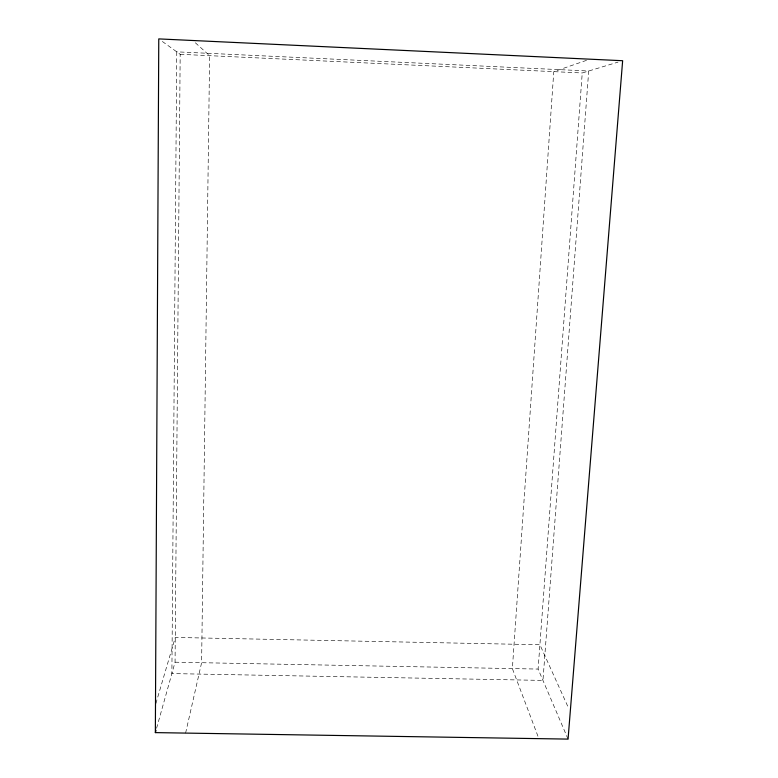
<?xml version="1.0" encoding="UTF-8"?>
<svg xmlns="http://www.w3.org/2000/svg" width="778" height="778" viewBox="0 0 778 778"><rect width="100%" height="100%" fill="white"/><g stroke="black" fill="none" stroke-linecap="round" stroke-linejoin="round"><path stroke-width="0.58" stroke-dasharray="3.89 2.92" d="M156.572 728.276L175.06 662.204L180.175 54.304L161.367 40.767M568.057 739.1L538.104 669.07L582.245 72.967L618.024 62.123M185.602 733.08L201.609 662.7L209.622 55.676L194.597 42.1M155.843 703.604L175.274 637.445L539.913 644.748L568.757 708.515M586.505 60.353L553.78 71.644L512.371 668.584L538.853 738.643M175.06 662.204L538.104 669.07M180.175 54.304L582.245 72.967M176.762 51.844L171.88 673.583L542.956 680.41L588.703 71.002L176.762 51.844"/><path stroke-width="1.17" d="M155.357 732.613L158.77 38.9L622.643 60.723L568.057 739.1L155.357 732.613L156.008 730.299"/></g></svg>
